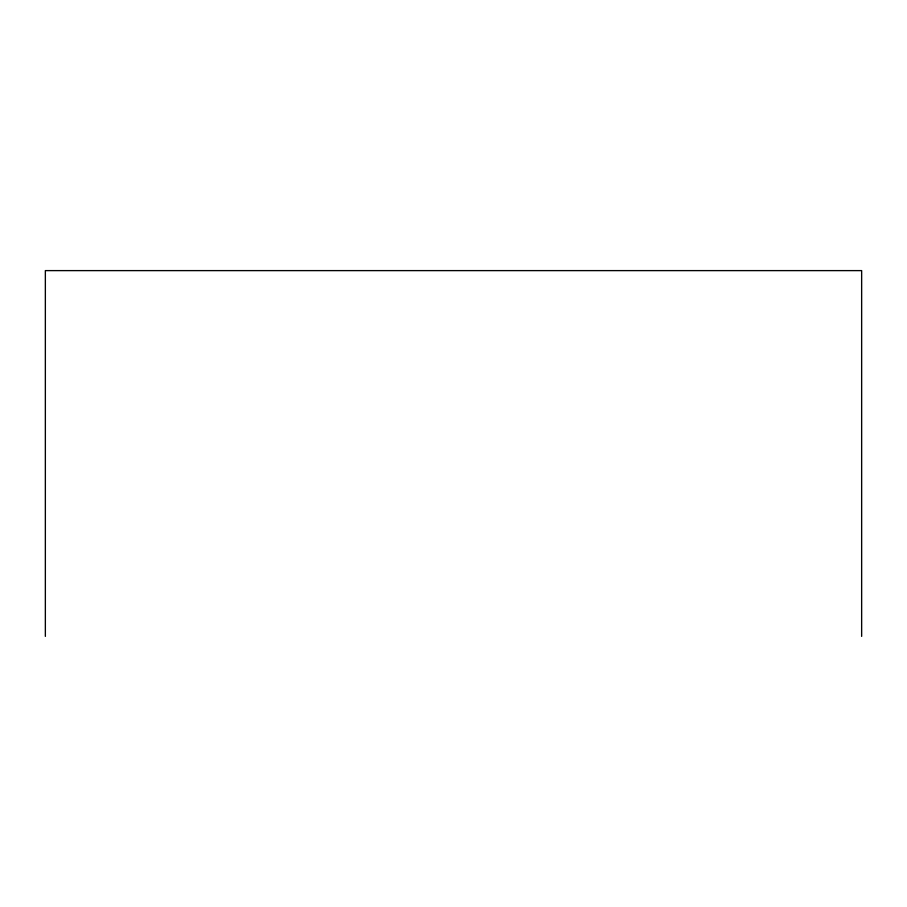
<?xml version="1.0" encoding="UTF-8"?>
<svg xmlns="http://www.w3.org/2000/svg" width="907" height="907" viewBox="0 0 907 907"><rect width="100%" height="100%" fill="white"/><g stroke="black" fill="none" stroke-linecap="round" stroke-linejoin="round"><path stroke-width="1.36" d="M861.65 636.385L861.65 270.615L45.35 270.615L45.35 636.385"/></g></svg>
